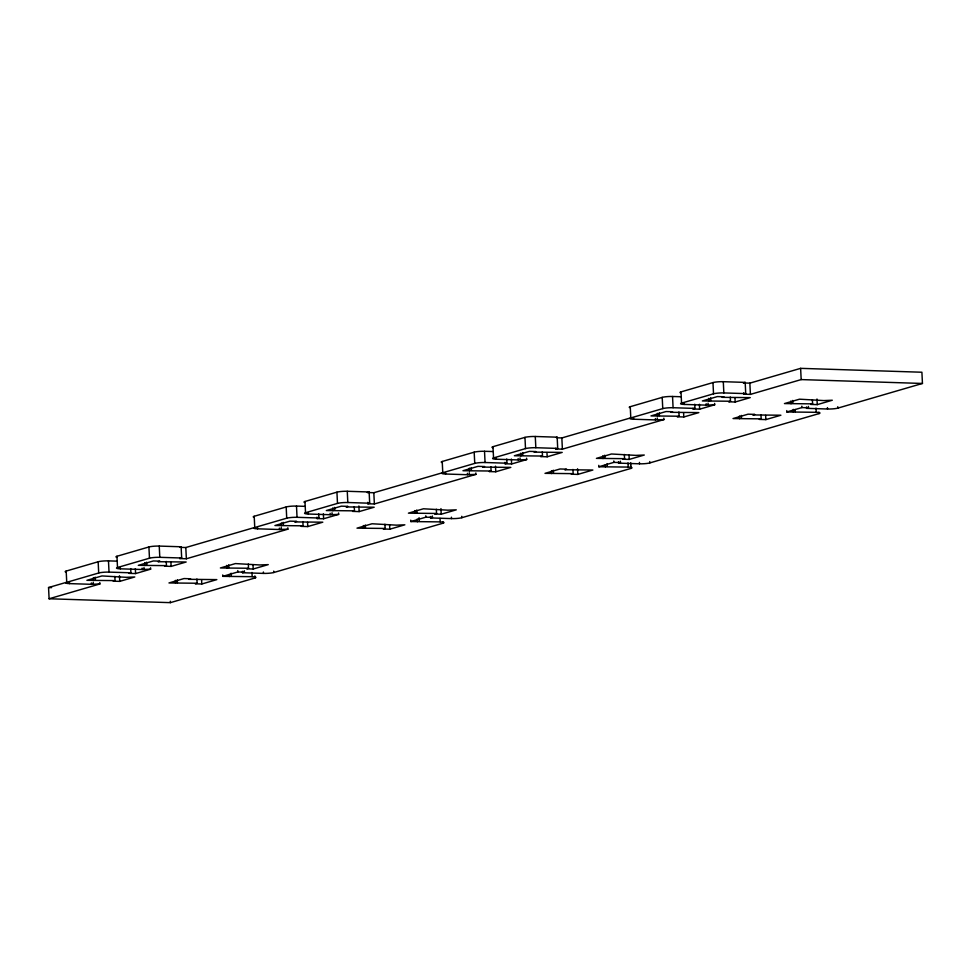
<?xml version="1.0" encoding="UTF-8"?>
<svg xmlns="http://www.w3.org/2000/svg" width="971" height="971" viewBox="0 0 971 971"><rect width="100%" height="100%" fill="white"/><g stroke="black" fill="none" stroke-linecap="round" stroke-linejoin="round"><path stroke-width="1.46" d="M65.7 572.004A7.574 1.056 -2.8 0 1 66.186 571.069L98.156 561.76A7.574 1.056 -2.8 0 1 108.473 560.874L116.678 561.141M150.566 567.78L150.626 569.176L142.191 569.516L120.307 568.824A7.574 1.056 -2.8 0 1 117.503 567.513L116.957 556.274L148.915 546.964A7.574 1.056 -2.8 0 1 159.244 546.078L181.116 546.782L181.674 558.009L179.793 558.556L179.756 557.864M254.038 517.288A7.574 1.056 -2.8 0 1 254.208 516.281L286.178 506.959A7.574 1.056 -2.8 0 1 296.495 506.073L304.7 506.34M304.797 502.493A7.574 1.056 -2.8 0 1 304.979 501.485L336.937 492.163A7.574 1.056 -2.8 0 1 347.266 491.277L369.138 491.981L369.684 503.221L367.803 503.767L367.742 502.359M475.839 472.974L475.899 474.382L467.464 474.722L445.58 474.018A7.574 1.056 -2.8 0 1 442.776 472.719L442.23 461.48L474.188 452.17A7.574 1.056 -2.8 0 1 484.517 451.284L492.722 451.539M492.819 447.704A7.574 1.056 -2.8 0 1 492.989 446.684L524.959 437.375A7.574 1.056 -2.8 0 1 535.276 436.489L557.16 437.181L557.706 448.42L555.825 448.966L555.788 448.262M629.754 407.614A7.574 1.056 -2.8 0 1 630.252 406.691L662.21 397.37A7.574 1.056 -2.8 0 1 672.539 396.484L680.732 396.751M680.513 392.818A7.574 1.056 -2.8 0 1 681.011 391.896L712.969 382.574A7.574 1.056 -2.8 0 1 723.298 381.688L745.182 382.392L745.728 393.619L743.847 394.177L743.774 392.77M179.829 547.159L181.116 546.782M369.138 491.981L367.256 492.528L373.823 492.734L441.987 472.877M556.334 437.423L557.16 437.181M745.182 382.392L743.301 382.938L749.855 383.144L800.626 368.349L921.904 372.233L922.45 383.46L837.839 408.123A7.574 1.056 -2.8 0 1 827.523 409.009L806.573 408.342L806.513 406.934M254.875 575.888L254.985 577.988L170.374 602.651L49.096 598.767L48.55 587.54L66.526 582.297M66.186 571.069L66.744 582.309L98.702 572.999A7.574 1.056 -2.8 0 1 109.031 572.113L130.903 572.805L130.697 568.593M117.503 567.513L149.473 558.204A7.574 1.056 -2.8 0 1 159.79 557.318L181.674 558.009M181.286 547.389L185.801 547.535L253.977 527.666M254.208 516.281L254.754 527.508L286.724 518.198A7.574 1.056 -2.8 0 1 297.041 517.312L318.925 518.016L318.719 513.793M304.979 501.485L305.525 512.724L337.483 503.403A7.574 1.056 -2.8 0 1 347.812 502.517L369.684 503.221M442.776 472.719L474.746 463.398A7.574 1.056 -2.8 0 1 485.063 462.512L506.947 463.216L506.741 459.004M492.989 446.684L493.547 457.924L525.505 448.602A7.574 1.056 -2.8 0 1 535.834 447.716L557.706 448.42M556.917 437.787L561.845 437.945L630.009 418.076M630.252 406.691L630.798 417.918L662.756 408.609A7.574 1.056 -2.8 0 1 673.085 407.723L694.957 408.415L694.75 404.203M681.011 391.896L681.557 403.123L713.527 393.813A7.574 1.056 -2.8 0 1 723.844 392.927L745.728 393.619M115.051 580.609L113.17 581.156L119.736 581.374L134.775 576.98L126.339 577.32L101.967 575.937L86.917 580.318L115.051 580.609L114.845 576.398M166.442 565.632L164.56 566.178L171.127 566.396L186.165 562.003L158.042 561.711L159.912 561.165L153.357 560.959L138.307 565.34L166.442 565.632L166.235 561.42M303.073 525.821L301.192 526.367L307.758 526.573L322.797 522.192L294.662 521.9L296.543 521.354L289.977 521.136L274.939 525.529L303.073 525.821L302.867 521.597M354.464 510.843L352.582 511.389L359.149 511.596L374.187 507.214L346.052 506.923L347.934 506.377L341.367 506.158L326.329 510.552L354.464 510.843L354.257 506.619M491.095 471.02L489.214 471.566L495.768 471.772L510.819 467.391L482.684 467.1L484.565 466.553L477.999 466.347L462.961 470.729L491.095 471.02L490.889 466.808M542.486 456.042L540.604 456.588L547.171 456.795L562.209 452.413L534.074 452.122L535.956 451.576L529.389 451.369L514.351 455.751L542.486 456.042L542.279 451.831M679.105 416.219L677.224 416.765L683.79 416.984L698.829 412.602L670.706 412.311L672.575 411.753L666.021 411.546L650.971 415.928L679.105 416.219L678.899 412.007M730.495 401.241L728.626 401.788L735.181 402.006L750.231 397.625L722.096 397.333L723.978 396.775L717.411 396.569L702.373 400.95L730.495 401.241L730.301 397.03M66.744 582.309A7.574 1.056 -2.8 0 0 69.548 583.62L91.42 584.311L99.867 583.972L99.795 582.576M128.985 572.659L129.022 573.351L130.903 572.805M254.754 527.508A7.574 1.056 -2.8 0 0 257.558 528.819L279.442 529.523L287.877 529.183L287.817 527.775M316.971 517.155L317.044 518.563L318.925 518.016M305.525 512.724A7.574 1.056 -2.8 0 0 308.329 514.023L330.201 514.727L338.648 514.387L338.576 512.979M504.993 462.354L505.066 463.762L506.947 463.216M493.547 457.924A7.574 1.056 -2.8 0 0 496.351 459.222L518.223 459.926L526.67 459.586L526.598 458.191M630.798 417.918A7.574 1.056 -2.8 0 0 633.602 419.229L655.474 419.921L663.921 419.593L663.848 418.185M693.051 408.269L693.076 408.973L694.957 408.415M681.557 403.123A7.574 1.056 -2.8 0 0 684.361 404.434L706.245 405.138L714.68 404.798L714.62 403.39M49.096 598.767L99.867 583.972M129.022 573.351L135.588 573.57L150.626 569.176M179.793 558.556L186.359 558.774L287.877 529.183M317.044 518.563L323.61 518.769L338.648 514.387M367.803 503.767L374.369 503.973L475.899 474.382M505.066 463.762L511.62 463.968L526.67 459.586M555.825 448.966L562.391 449.172L663.921 419.593M693.076 408.973L699.642 409.179L714.68 404.798M743.847 394.177L750.413 394.384L801.172 379.588L922.45 383.46M197.113 583.243L195.232 583.789L201.798 583.996L216.836 579.614L188.702 579.323L190.583 578.777L184.017 578.558L168.978 582.952L197.113 583.243L196.907 579.019M248.527 568.253L246.646 568.8L253.213 569.006L268.251 564.624L259.803 564.964L235.431 563.581L220.393 567.962L248.527 568.253L248.321 564.042M385.135 528.442L383.254 528.989L389.808 529.195L404.858 524.813L396.411 525.153L372.039 523.77L357 528.151L385.135 528.442L384.929 524.231M436.549 513.453L434.668 514.011L441.222 514.217L456.273 509.836L447.825 510.176L423.453 508.78L408.415 513.161L436.549 513.453L436.343 509.241M573.145 473.642L571.264 474.188L577.83 474.406L592.868 470.025L564.746 469.733L566.615 469.175L560.061 468.969L545.01 473.35L573.145 473.642L572.939 469.43M624.559 458.664L622.678 459.21L629.244 459.417L644.283 455.035L635.847 455.375L611.475 453.991L596.425 458.373L624.559 458.664L624.353 454.452M761.167 418.853L759.286 419.399L765.852 419.606L780.89 415.224L752.756 414.933L754.637 414.386L748.071 414.18L733.032 418.562L761.167 418.853L760.961 414.641M812.581 403.863L810.7 404.409L817.266 404.628L832.305 400.234L823.857 400.574L799.485 399.19L784.447 403.572L812.581 403.863L812.375 399.651M222.723 574.953L222.796 576.349L237.834 571.968L244.401 572.174L244.328 570.778M410.745 520.153L410.818 521.561L425.856 517.179L432.423 517.385L432.35 515.977M598.767 465.352L598.828 466.76L613.878 462.378L620.433 462.584L620.372 461.189M786.777 410.563L786.85 411.959L801.888 407.577L808.455 407.796L808.382 406.388M222.796 576.349L252.181 576.689A7.574 1.056 -2.8 0 1 254.985 577.988M242.447 571.324L242.519 572.732L244.401 572.174M410.818 521.561L440.203 521.888A7.574 1.056 -2.8 0 1 443.007 523.199L442.934 521.791M430.469 516.523L430.541 517.931L432.423 517.385M598.828 466.76L628.213 467.087A7.574 1.056 -2.8 0 1 631.016 468.398L630.919 466.286M618.491 461.735L618.563 463.131L620.433 462.584M786.85 411.959L816.235 412.299A7.574 1.056 -2.8 0 1 819.038 413.597L818.966 412.202M806.573 408.342L808.455 407.796M242.519 572.732L263.457 573.4A7.574 1.056 -2.8 0 0 273.786 572.514L443.007 523.199M430.541 517.931L451.479 518.599A7.574 1.056 -2.8 0 0 461.808 517.713L631.016 468.398M618.563 463.131L639.501 463.81A7.574 1.056 -2.8 0 0 649.817 462.924L819.038 413.597M48.55 587.54L51.584 587.637M837.779 406.715L837.839 408.123M827.45 407.602L827.523 409.009M816.987 399.008L817.266 404.628M816.028 408.087L816.235 412.299M800.626 368.349L801.172 379.588M801.828 406.181L801.888 407.577M795.188 409.519L795.298 411.631M793.283 409.361L793.416 412.177M792.749 400.428L792.894 403.232M790.867 400.974L791.013 403.778M765.646 415.394L765.852 419.606M749.855 383.144L750.413 394.384M741.334 415.406L741.48 418.222M739.465 415.964L739.599 418.768M734.974 397.794L735.181 402.006M723.298 381.688L723.844 392.927M712.969 382.574L713.527 393.813M710.675 397.807L710.808 400.61M708.794 398.353L708.927 401.169M708.053 403.183L708.126 404.579M706.172 403.73L706.245 405.138M699.399 404.264L699.642 409.179M684.3 403.026L684.361 404.434M683.584 412.772L683.79 416.984M672.539 396.484L673.085 407.723M662.21 397.37L662.756 408.609M659.285 412.784L659.418 415.588M657.403 413.33L657.537 416.146M657.282 417.979L657.355 419.375M655.413 418.525L655.474 419.921M649.757 461.516L649.817 462.924M639.428 462.402L639.501 463.81M633.529 417.821L633.602 419.229M630.749 462.779L630.883 465.595M629.038 455.205L629.244 459.417M628.006 462.876L628.213 467.087M613.806 460.97L613.878 462.378M607.142 463.616L607.276 466.42M604.739 455.229L604.872 458.033M605.297 464.866L605.394 466.966M602.857 455.775L602.991 458.579M577.563 468.787L577.83 474.406M561.845 437.945L562.391 449.172M553.324 470.207L553.458 473.011M551.443 470.753L551.577 473.569M546.964 452.583L547.171 456.795M535.276 436.489L535.834 447.716M524.959 437.375L525.505 448.602M522.653 452.607L522.799 455.411M520.772 453.154L520.917 455.957M520.031 457.972L520.104 459.38M518.15 458.518L518.223 459.926M511.389 459.052L511.62 463.968M496.278 457.827L496.351 459.222M495.501 466.165L495.768 471.772M484.517 451.284L485.063 462.512M474.188 452.17L474.746 463.398M471.263 467.585L471.396 470.389M469.381 468.131L469.515 470.935M469.272 472.768L469.333 474.176M467.391 473.314L467.464 474.722M461.735 516.305L461.808 517.713M451.418 517.191L451.479 518.599M445.507 472.622L445.58 474.018M440.955 508.598L441.222 514.217M440.033 518.38L440.203 521.888M425.784 515.771L425.856 517.179M419.084 517.713L419.254 521.221M417.239 518.963L417.372 521.767M416.717 510.018L416.85 512.834M414.835 510.564L414.969 513.38M389.602 524.983L389.808 529.195M373.823 492.734L374.369 503.973M365.302 525.008L365.436 527.811M363.421 525.554L363.555 528.358M358.869 505.976L359.149 511.596M347.266 491.277L347.812 502.517M336.937 492.163L337.483 503.403M334.643 507.396L334.777 510.212M332.762 507.942L332.895 510.758M332.021 512.773L332.082 514.181M330.14 513.319L330.201 514.727M323.367 513.853L323.61 518.769M308.256 512.615L308.329 514.023M307.552 522.362L307.758 526.573M296.495 506.073L297.041 517.312M286.178 506.959L286.724 518.198M283.241 522.374L283.386 525.19M281.359 522.92L281.505 525.736M281.25 527.569L281.323 528.977M279.369 528.115L279.442 529.523M273.713 571.106L273.786 572.514M263.396 571.992L263.457 573.4M257.497 527.411L257.558 528.819M253.006 564.794L253.213 569.006M251.975 572.465L252.181 576.689M237.774 570.56L237.834 571.968M231.098 573.206L231.244 576.009M228.695 564.819L228.84 567.622M229.253 574.456L229.362 576.568M226.813 565.365L226.959 568.169M201.592 579.784L201.798 583.996M185.801 547.535L186.359 558.774M177.28 579.796L177.426 582.612M175.399 580.342L175.545 583.158M170.92 562.173L171.127 566.396M170.313 601.243L170.374 602.651M159.244 546.078L159.79 557.318M148.915 546.964L149.473 558.204M146.621 562.197L146.755 565.001M144.74 562.743L144.873 565.547M143.999 567.562L144.072 568.97M142.118 568.12L142.191 569.516M135.345 568.654L135.588 573.57M120.234 567.416L120.307 568.824M119.457 575.754L119.736 581.374M108.473 560.874L109.031 572.113M98.156 561.76L98.702 572.999M95.231 577.175L95.364 579.978M93.35 577.721L93.483 580.524M93.228 582.357L93.301 583.765M91.347 582.916L91.42 584.311M69.475 582.212L69.548 583.62M117.163 557.366A7.574 1.056 -2.8 0 1 116.957 556.274M442.436 462.572A7.574 1.056 -2.8 0 1 442.23 461.48"/></g></svg>
